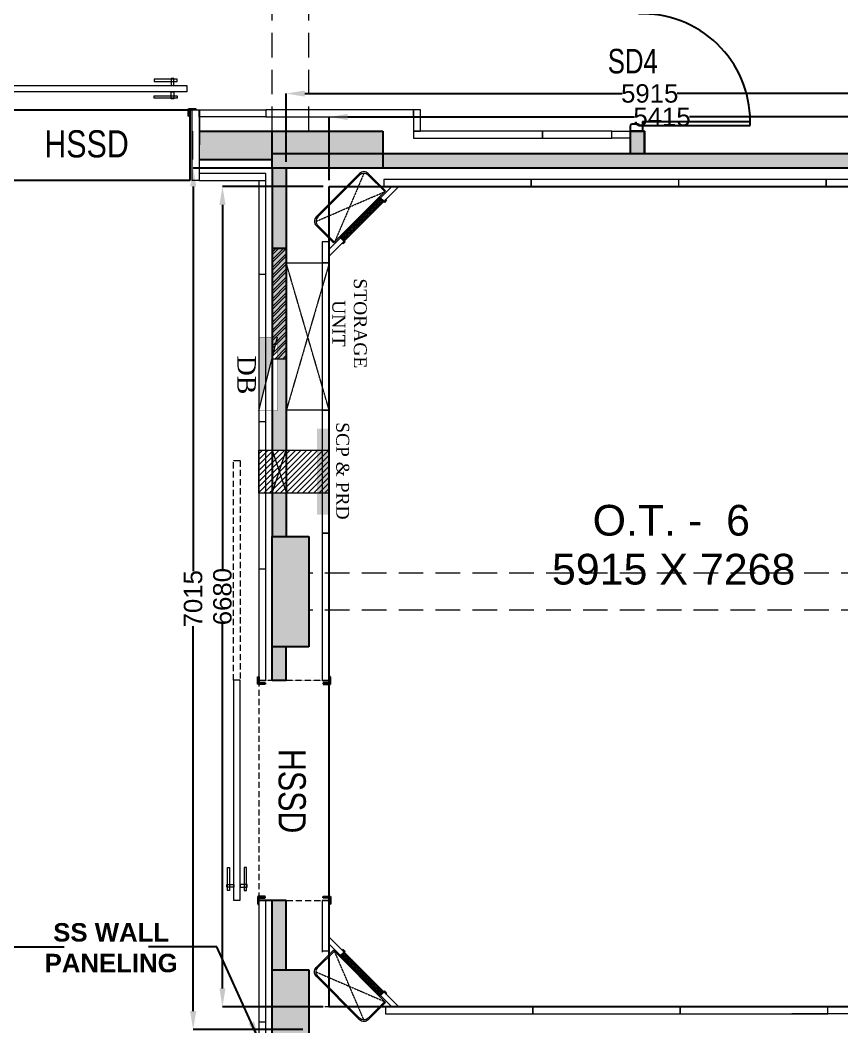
# Model space of a CAD drawing. Extents: x 11034434 to 11724204, y -4674497 to -3911811.
# Drawn here: x 11319720 to 11326407, y -4626305 to -4618108 of the extents above; entities that cross this region are included whole.
import ezdxf

# ---------------------------------------------------------------- set-up
doc = ezdxf.new("R2010")
doc.units = 0
doc.header["$MEASUREMENT"] = 0
doc.header["$PDMODE"] = 35
for name, pattern in [('CENTER', [0]), ('DASHED', [0.75, 0.5, -0.25]), ('DASHED2', [0.375, 0.25, -0.125]), ('HIDDEN', [0.375, 0.25, -0.125]), ('HIDDEN2', [0.1875, 0.125, -0.0625])]:
    doc.linetypes.add(name, pattern=pattern)
doc.layers.get('0').update_dxf_attribs({"color": 251, "linetype": 'CONTINUOUS'})
doc.layers.get('Defpoints').update_dxf_attribs({"color": 251, "linetype": 'CONTINUOUS'})
for name, color, linetype in [('BEAM', 251, 'CONTINUOUS'), ('BLOCK', 251, 'CONTINUOUS'), ('dim ref', 251, 'CONTINUOUS'), ('HATCH', 251, 'CONTINUOUS'), ('HS', 251, 'CONTINUOUS'), ('OT WALL', 252, 'CONTINUOUS'), ('OT WRITING BOARD', 7, 'CONTINUOUS'), ('PRD', 251, 'CONTINUOUS'), ('RD', 3, 'CONTINUOUS'), ('SECTION', 251, 'CONTINUOUS'), ('STORAGE UNIT', 7, 'CONTINUOUS'), ('Wall', 251, 'CONTINUOUS')]:
    doc.layers.add(name, color=color, linetype=linetype)
for name, color, linetype, lineweight in [('MEDI O2', 3, 'CONTINUOUS', 25), ('OT TEXT', 251, 'CONTINUOUS', 5), ('VENT', 251, 'DASHED', 0), ('WALL PANEL', 7, 'CONTINUOUS', 15)]:
    doc.layers.add(name, color=color, linetype=linetype, lineweight=lineweight)
doc.styles.add('0_RM-NM', font='arial.ttf')
doc.styles.add('ARIAL', font='arial.ttf', dxfattribs={"width": 0.75})
doc.styles.add('Arial_3', font='arial.ttf', dxfattribs={"width": 0.8, "height": 245.883234})
doc.styles.get("Standard").update_dxf_attribs({"font": 'arial.ttf'})
doc.styles.add('style3', font='arialbd.ttf')
doc.dimstyles.new('Scale 50', dxfattribs={"dimscale": 0, "dimtxt": 150, "dimasz": 150, "dimexe": 0, "dimexo": 50, "dimgap": 0, "dimtad": 0, "dimtoh": 1, "dimdec": 0, "dimzin": 0, "dimdsep": 46, "dimtxsty": '0_RM-NM', "dimcen": 0, "dimdle": 100, "dimclrd": 204, "dimclre": 212, "dimclrt": 224, "dimadec": 0, "dimazin": 0, "dimtfac": 1, "dimtdec": 0, "dimtofl": 0, "dimtmove": 1, "dimatfit": 3, "dimfxl": 1, "dimtolj": 1, "dimtzin": 0, "dimlwe": -1, "dimarcsym": 0})

# ---------------------------------------------------------------- blocks, each defined once
blk = doc.blocks.new('A$C2EC22F09')
at = {"lineweight": 15, "ltscale": 5}
h = blk.add_hatch(color=251, dxfattribs=at)
h.dxf.hatch_style = 1
h.paths.add_polyline_path([(150, 300), (0, 300), (0, -300)])
at = {"color": 7, "lineweight": 15, "ltscale": 5}
blk.add_line((0, -300), (150, 300), dxfattribs=at)
at = {"color": 7, "lineweight": 15, "ltscale": 5, "const_width": 2.42}
blk.add_lwpolyline([(0, -300), (0, 300), (150, 300), (150, -300), (0, -300)], dxfattribs=at)
at = {"layer": 'OT TEXT', "color": 117, "lineweight": 5, "insert": (-100.4, -9), "char_height": 150, "attachment_point": 5, "rotation": 270}
blk.add_mtext('{\\fTimes New Roman|b0|i0|c0|p18;\\C5;DB}', dxfattribs=at)
blk = doc.blocks.new('A$C4C3A21FC')
at = {"color": 177, "ltscale": 15, "true_color": 0x293189}
for p, q in [((0, 0), (0, 60)), ((0, 60), (60, 60)), ((60, 50), (10, 50)), ((10, 50), (10, 0)), ((60, 60), (60, 50)), ((10, 0), (0, 0))]:
    blk.add_line(p, q, dxfattribs=at)
blk = doc.blocks.new('A$C746E60D0')
at = {"lineweight": 15, "ltscale": 200}
h = blk.add_hatch(dxfattribs=at)
h.set_pattern_fill('ANSI37', color=251, scale=100, angle=540, style=0)
h.set_pattern_definition([(225, (40761.635, 430672.29), (8.83883476, -8.83883476), []), (315, (40761.635, 430672.29), (8.83883476, 8.83883476), [])])
h.paths.add_polyline_path([(0, 225.2), (-50, 225.2), (-50, -224.8), (0, -224.8)])
at = {"layer": 'RD', "color": 123, "lineweight": 15}
for p, q in [((-50, -299.6), (-50, 300.1)), ((10, 250.2), (0, 250.2)), ((0, 245.2), (0, 250.2)), ((10, 250.2), (10, 225.2)), ((5, 230.2), (-50, 230.2)), ((10, 225.2), (-50, 225.2)), ((5, 245.2), (0, 245.2)), ((0, -225.2), (0, 225.2)), ((5, 245.2), (5, 230.2)), ((10, -225.2), (-50, -225.2)), ((5, -230.2), (-50, -230.2)), ((5, -245.2), (0, -245.2)), ((0, -250.2), (0, -245.2)), ((5, -245.2), (5, -230.2)), ((10, -250.2), (10, -225.2)), ((10, -250.2), (0, -250.2))]:
    blk.add_line(p, q, dxfattribs=at)
for points in [[(-50, 300.1), (-250, 300.1, 0.414214), (-300, 250.1), (-300, -249.6, 0.414214), (-250, -299.6), (-50, -299.6)], [(-50, 290.1), (-240, 290.1, 0.414214), (-290, 240.1), (-290, -239.6, 0.414214), (-240, -289.6), (-50, -289.6)]]:
    blk.add_lwpolyline(points, format="xyb", dxfattribs=at)
at = {"layer": 'VENT', "linetype": 'DASHED2', "lineweight": 15}
for p, q in [((-275.4, -275), (-50, 290.1)), ((-275.4, 275.4), (-50, -289.6))]:
    blk.add_line(p, q, dxfattribs=at)
blk = doc.blocks.new('A$C42650223')
at = {"layer": 'WALL PANEL', "color": 150, "lineweight": 15}
blk.add_lwpolyline([(282.8, 226.2), (282.8, 282.8), (-282.8, -282.8), (-226.2, -282.8), (282.8, 226.2)], dxfattribs=at)
at = {"layer": 'OT WALL', "xscale": 0.9998750156232056, "yscale": 0.9998750156232056, "zscale": 0.9998750156232056, "rotation": 134.9999999999999}
blk.add_blockref('A$C746E60D0', (0, 0), dxfattribs=at)
blk = doc.blocks.new('A$C067107AD')
at = {"color": 21, "linetype": 'DASHED', "lineweight": 20, "ltscale": 100}
blk.add_lwpolyline([(-1790.9, -53.8), (-1790.9, 0), (-3579.8, 0), (-3579.8, -53.8)], close=True, dxfattribs=at)
at = {"color": 14, "lineweight": 20}
blk.add_lwpolyline([(0, -53.8), (-1790.9, -53.8), (-1790.9, 0), (0, 0), (0, -53.8)], dxfattribs=at)
for points in [[(-79.4, 50.9), (-267.4, 50.9), (-267.4, 32.2), (-79.4, 32.2)], [(-106.1, 56.2), (-127.4, 56.2), (-127.4, -1.1), (-106.1, -1.1)], [(-106.1, -109.9), (-127.4, -109.9), (-127.4, -52.7), (-106.1, -52.7)], [(-79.4, -104.6), (-267.4, -104.6), (-267.4, -86), (-79.4, -86)]]:
    blk.add_lwpolyline(points, close=True, dxfattribs=at)
blk = doc.blocks.new('A$C20405F23')
at = {"layer": 'STORAGE UNIT', "color": 252, "linetype": 'HIDDEN2', "lineweight": 15, "ltscale": 10}
for p, q in [((1200, 350), (0, 0)), ((0, 350), (1200, 0))]:
    blk.add_line(p, q, dxfattribs=at)
at = {"layer": 'STORAGE UNIT', "color": 0, "lineweight": 15, "ltscale": 30}
blk.add_lwpolyline([(0, 350), (1200, 350), (1200, 0), (0, 0)], close=True, dxfattribs=at)
blk = doc.blocks.new('*D287')
at = {"color": 212, "ltscale": 500, "transparency": 16777216}
for p, q in [((11322185.9, -4619462), (11321366.8, -4619462)), ((11322185.9, -4626142), (11321366.8, -4626142))]:
    blk.add_line(p, q, dxfattribs=at)
at = {"color": 204, "lineweight": -2, "ltscale": 500, "transparency": 16777216}
for p, q in [((11321366.8, -4619612), (11321366.8, -4622577.8)), ((11321366.8, -4625992), (11321366.8, -4623026.1))]:
    blk.add_line(p, q, dxfattribs=at)
at = {"color": 204, "linetype": 'CENTER', "transparency": 16777216}
for points in [[(11321391.8, -4619612), (11321341.8, -4619612), (11321366.8, -4619462)], [(11321341.8, -4625992), (11321391.8, -4625992), (11321366.8, -4626142)]]:
    blk.add_solid(points, dxfattribs=at)
at = {"layer": 'Defpoints', "color": 0, "linetype": 'CENTER', "transparency": 16777216}
for p in [(11321366.8, -4619462), (11322235.9, -4619462), (11322235.9, -4626142)]:
    blk.add_point(p, dxfattribs=at)
at = {"color": 224, "linetype": 'CENTER', "ltscale": 500, "transparency": 16777216, "insert": (11321366.8, -4622802), "char_height": 150, "attachment_point": 5, "rotation": 90, "style": '0_RM-NM'}
blk.add_mtext('\\A1;6680', dxfattribs=at)
blk = doc.blocks.new('*D288')
at = {"color": 212, "ltscale": 500, "transparency": 16777216}
for p, q in [((11322120.1, -4619312), (11321128.1, -4619312)), ((11322020.7, -4626327), (11321128.1, -4626327))]:
    blk.add_line(p, q, dxfattribs=at)
at = {"color": 204, "lineweight": -2, "ltscale": 500, "transparency": 16777216}
for p, q in [((11321128.1, -4619462), (11321128.1, -4622595.5)), ((11321128.1, -4626177), (11321128.1, -4623043.4))]:
    blk.add_line(p, q, dxfattribs=at)
at = {"color": 204, "linetype": 'CENTER', "transparency": 16777216}
for points in [[(11321153.1, -4619462), (11321103.1, -4619462), (11321128.1, -4619312)], [(11321103.1, -4626177), (11321153.1, -4626177), (11321128.1, -4626327)]]:
    blk.add_solid(points, dxfattribs=at)
at = {"layer": 'Defpoints', "color": 0, "linetype": 'CENTER', "transparency": 16777216}
for p in [(11321128.1, -4619312), (11322170.1, -4619312), (11322070.7, -4626327)]:
    blk.add_point(p, dxfattribs=at)
at = {"color": 224, "linetype": 'CENTER', "ltscale": 500, "transparency": 16777216, "insert": (11321128.1, -4622819.5), "char_height": 150, "attachment_point": 5, "rotation": 90, "style": '0_RM-NM'}
blk.add_mtext('\\A1;7015', dxfattribs=at)
blk = doc.blocks.new('*D289')
at = {"color": 212, "ltscale": 500, "transparency": 16777216}
for p, q in [((11322235.9, -4619412), (11322235.9, -4618896.6)), ((11327650.7, -4619412), (11327650.7, -4618896.6))]:
    blk.add_line(p, q, dxfattribs=at)
at = {"color": 204, "lineweight": -2, "ltscale": 500, "transparency": 16777216}
for p, q in [((11322385.9, -4618896.6), (11324718.7, -4618896.6)), ((11327500.7, -4618896.6), (11325167.8, -4618896.6))]:
    blk.add_line(p, q, dxfattribs=at)
at = {"color": 204, "linetype": 'CENTER', "transparency": 16777216}
for points in [[(11322385.9, -4618871.6), (11322385.9, -4618921.6), (11322235.9, -4618896.6)], [(11327500.7, -4618921.6), (11327500.7, -4618871.6), (11327650.7, -4618896.6)]]:
    blk.add_solid(points, dxfattribs=at)
at = {"layer": 'Defpoints', "color": 0, "linetype": 'CENTER', "transparency": 16777216}
for p in [(11327650.7, -4618896.6), (11322235.9, -4619462), (11327650.7, -4619462)]:
    blk.add_point(p, dxfattribs=at)
at = {"color": 224, "linetype": 'CENTER', "ltscale": 500, "transparency": 16777216, "insert": (11324943.3, -4618896.6), "char_height": 150, "attachment_point": 5, "style": '0_RM-NM'}
blk.add_mtext('\\A1;5415', dxfattribs=at)
blk = doc.blocks.new('*D290')
at = {"color": 212, "ltscale": 500, "transparency": 16777216}
for p, q in [((11321885.7, -4619262), (11321885.7, -4618705.6)), ((11327800.7, -4619262), (11327800.7, -4618705.6))]:
    blk.add_line(p, q, dxfattribs=at)
at = {"color": 204, "lineweight": -2, "ltscale": 500, "transparency": 16777216}
for p, q in [((11322035.7, -4618705.6), (11324618.6, -4618705.6)), ((11327650.7, -4618705.6), (11325067.7, -4618705.6))]:
    blk.add_line(p, q, dxfattribs=at)
at = {"color": 204, "linetype": 'CENTER', "transparency": 16777216}
for points in [[(11322035.7, -4618680.6), (11322035.7, -4618730.6), (11321885.7, -4618705.6)], [(11327650.7, -4618730.6), (11327650.7, -4618680.6), (11327800.7, -4618705.6)]]:
    blk.add_solid(points, dxfattribs=at)
at = {"layer": 'Defpoints', "color": 0, "linetype": 'CENTER', "transparency": 16777216}
for p in [(11327800.7, -4618705.6), (11321885.7, -4619312), (11327800.7, -4619312)]:
    blk.add_point(p, dxfattribs=at)
at = {"color": 224, "linetype": 'CENTER', "ltscale": 500, "transparency": 16777216, "insert": (11324843.2, -4618705.6), "char_height": 150, "attachment_point": 5, "style": '0_RM-NM'}
blk.add_mtext('\\A1;5915', dxfattribs=at)

msp = doc.modelspace()

# ---------------------------------------------------------------- hatches: boundary and pattern name
at = {"lineweight": 15, "ltscale": 10}
h = msp.add_hatch(dxfattribs=at)
h.set_pattern_fill('ANSI31', color=1, scale=10.000353, angle=360)
h.set_pattern_definition([(45, (11811652.216, -4312295.273), (-22.451432, 22.451432), [])])
h.paths.add_polyline_path([(11321663.5, -4621959.9), (11321663.5, -4621609.9), (11322236, -4621609.9), (11322236, -4621959.9)])
at = {"ltscale": 500}
for points in [[(11321885.7, -4623212), (11321770.7, -4623212), (11321770.7, -4623485), (11321885.7, -4623485)], [(11321885.7, -4625277), (11321770.7, -4625277), (11321770.7, -4625842), (11321885.7, -4625842)]]:
    msp.add_hatch(color=256, dxfattribs=at).paths.add_polyline_path(points)
at = {"layer": 'HATCH', "ltscale": 500}
h = msp.add_hatch(color=251, dxfattribs=at)
h.dxf.hatch_style = 1
h.paths.add_polyline_path([(11284390.7, -4648802), (11284690.7, -4648802), (11284690.7, -4649702), (11284390.7, -4649702)])
h.paths.add_polyline_path([(11327800.7, -4652667), (11328700.7, -4652667), (11328700.7, -4652967), (11327800.7, -4652967)])
h.paths.add_polyline_path([(11302215.7, -4658732), (11302515.7, -4658732), (11302515.7, -4659632), (11302215.7, -4659632)])
h.paths.add_polyline_path([(11324600.7, -4658732), (11325200.7, -4658732), (11325200.7, -4659032), (11324600.7, -4659032)])
h.paths.add_polyline_path([(11280960.7, -4640612), (11281710.7, -4640612), (11281710.7, -4640912), (11280960.7, -4640912)])
h.paths.add_polyline_path([(11280960.7, -4644142), (11281860.7, -4644142), (11281860.7, -4644442), (11280960.7, -4644442)])
h.paths.add_polyline_path([(11317942.4, -4658632), (11318770.7, -4658632), (11318770.7, -4658932), (11317942.4, -4658932)])
h.paths.add_polyline_path([(11294185.7, -4658032), (11294485.7, -4658032), (11294485.7, -4658932), (11294185.7, -4658932)])
h.paths.add_polyline_path([(11288015.7, -4658182), (11288315.7, -4658182), (11288315.7, -4658932), (11288015.7, -4658932)])
h.paths.add_polyline_path([(11287690.7, -4658957), (11287990.7, -4658957), (11287990.7, -4659707), (11287690.7, -4659707)])
h.paths.add_polyline_path([(11280960.7, -4629742), (11281710.7, -4629742), (11281710.7, -4630042), (11280960.7, -4630042)])
h.paths.add_polyline_path([(11327800.7, -4629742), (11328700.7, -4629742), (11328700.7, -4630042), (11327800.7, -4630042)])
h.paths.add_polyline_path([(11280860.7, -4648802), (11281160.7, -4648802), (11281160.7, -4649702), (11280860.7, -4649702)])
h.paths.add_polyline_path([(11287690.7, -4658182), (11287990.7, -4658182), (11287990.7, -4658932), (11287690.7, -4658932)])
h.paths.add_polyline_path([(11327700.7, -4616012), (11328000.7, -4616012), (11328000.7, -4615033.7), (11327700.7, -4615033.7)])
h.paths.add_polyline_path([(11280960.7, -4637012), (11281710.7, -4637012), (11281710.7, -4637312), (11280960.7, -4637312)])
h.paths.add_polyline_path([(11309415.7, -4658732), (11309715.7, -4658732), (11309715.7, -4659632), (11309415.7, -4659632)])
h.paths.add_polyline_path([(11327800.7, -4609782), (11328700.7, -4609782), (11328700.7, -4610082), (11327800.7, -4610082)])
h.paths.add_polyline_path([(11327800.7, -4626142), (11328700.7, -4626142), (11328700.7, -4626442), (11327800.7, -4626442)])
h.paths.add_polyline_path([(11280960.7, -4633412), (11281710.7, -4633412), (11281710.7, -4633712), (11280960.7, -4633712)])
h.paths.add_polyline_path([(11313015.7, -4652702), (11313315.7, -4652702), (11313315.7, -4653602), (11313015.7, -4653602)])
h.paths.add_polyline_path([(11327800.7, -4633412), (11328700.7, -4633412), (11328700.7, -4633712), (11327800.7, -4633712)])
h.paths.add_polyline_path([(11286005.7, -4619012), (11286305.7, -4619012), (11286305.7, -4619612), (11286005.7, -4619612)])
h.paths.add_polyline_path([(11280960.7, -4619012), (11281860.7, -4619012), (11281860.7, -4619312), (11280960.7, -4619312)])
h.paths.add_polyline_path([(11327800.7, -4619012), (11328600.7, -4619012), (11328600.7, -4619312), (11327800.7, -4619312)])
h.paths.add_polyline_path([(11324600.7, -4647742), (11325299.6, -4647742), (11325299.6, -4648042), (11324600.7, -4648042)])
h.paths.add_polyline_path([(11321770.7, -4658632), (11322598.9, -4658632), (11322598.9, -4658932), (11321770.7, -4658932)])
h.paths.add_polyline_path([(11327800.7, -4640612), (11328700.7, -4640612), (11328700.7, -4640912), (11327800.7, -4640912)])
h.paths.add_polyline_path([(11286005.7, -4615412), (11286305.7, -4615412), (11286305.7, -4616012), (11286005.7, -4616012)])
h.paths.add_polyline_path([(11286330.7, -4615412), (11286630.7, -4615412), (11286630.7, -4616012), (11286330.7, -4616012)])
h.paths.add_polyline_path([(11282340.7, -4615112), (11282640.7, -4615112), (11282640.7, -4616012), (11282340.7, -4616012)])
h.paths.add_polyline_path([(11327800.7, -4658632), (11328700.7, -4658632), (11328700.7, -4658932), (11327800.7, -4658932)])
h.paths.add_polyline_path([(11300450.7, -4607482), (11300750.7, -4607482), (11300750.7, -4608382), (11300450.7, -4608382)])
h.paths.add_polyline_path([(11306480.7, -4607482), (11306780.7, -4607482), (11306780.7, -4608382), (11306480.7, -4608382)])
h.paths.add_polyline_path([(11284390.7, -4658182), (11284690.7, -4658182), (11284690.7, -4658932), (11284390.7, -4658932)])
h.paths.add_polyline_path([(11286330.7, -4619012), (11286630.7, -4619012), (11286630.7, -4619612), (11286330.7, -4619612)])
h.paths.add_polyline_path([(11297150.7, -4607482), (11297450.7, -4607482), (11297450.7, -4608382), (11297150.7, -4608382)])
h.paths.add_polyline_path([(11282340.7, -4609232), (11282640.7, -4609232), (11282640.7, -4609982), (11282340.7, -4609982)])
h.paths.add_polyline_path([(11286005.7, -4622612), (11286305.7, -4622612), (11286305.7, -4623212), (11286005.7, -4623212)])
h.paths.add_polyline_path([(11286330.7, -4623212), (11286630.7, -4623212), (11286630.7, -4622612), (11286330.7, -4622612)])
h.paths.add_polyline_path([(11284390.7, -4643692), (11284690.7, -4643692), (11284690.7, -4644442), (11284390.7, -4644442)])
h.paths.add_polyline_path([(11286005.7, -4609232), (11286305.7, -4609232), (11286305.7, -4609982), (11286005.7, -4609982)])
h.paths.add_polyline_path([(11283940.7, -4658957), (11284690.7, -4658957), (11284690.7, -4659257), (11283940.7, -4659257)])
h.paths.add_polyline_path([(11313015.7, -4658732), (11313315.7, -4658732), (11313315.7, -4659632), (11313015.7, -4659632)])
h.paths.add_polyline_path([(11284390.7, -4652702), (11284690.7, -4652702), (11284690.7, -4653452), (11284390.7, -4653452)])
h.paths.add_polyline_path([(11305815.7, -4658732), (11306115.7, -4658732), (11306115.7, -4659632), (11305815.7, -4659632)])
h.paths.add_polyline_path([(11327800.7, -4622612), (11328700.7, -4622612), (11328700.7, -4622912), (11327800.7, -4622912)])
h.paths.add_polyline_path([(11280960.7, -4626142), (11281710.7, -4626142), (11281710.7, -4626442), (11280960.7, -4626442)])
h.paths.add_polyline_path([(11321770.7, -4658957), (11322370.7, -4658957), (11322370.7, -4659257), (11321770.7, -4659257)])
h.paths.add_polyline_path([(11280685.7, -4658957), (11281435.7, -4658957), (11281435.7, -4659257), (11280685.7, -4659257)])
h.paths.add_polyline_path([(11318170.7, -4658957), (11318770.7, -4658957), (11318770.7, -4659257), (11318170.7, -4659257)])
h.paths.add_polyline_path([(11281860.7, -4622612), (11280960.7, -4622612), (11280960.7, -4622912), (11281860.7, -4622912)])
h.paths.add_polyline_path([(11294185.7, -4652702), (11294485.7, -4652702), (11294485.7, -4653602), (11294185.7, -4653602)])
h.paths.add_polyline_path([(11298615.7, -4658732), (11298915.7, -4658732), (11298915.7, -4659632), (11298615.7, -4659632)])
h.paths.add_polyline_path([(11318470.7, -4652702), (11318770.7, -4652702), (11318770.7, -4653602), (11318470.7, -4653602)])
h.paths.add_polyline_path([(11327800.7, -4644142), (11328700.7, -4644142), (11328700.7, -4644442), (11327800.7, -4644442)])
h.paths.add_polyline_path([(11327800.7, -4649402), (11328778.9, -4649402), (11328778.9, -4649702), (11327800.7, -4649702)])
h.paths.add_polyline_path([(11288760.7, -4609082), (11289060.7, -4609082), (11289060.7, -4609982), (11288760.7, -4609982)])
edge = h.paths.add_edge_path()
edge.add_line((11309265.7, -4609082), (11309265.7, -4609982))
edge.add_line((11321770.7, -4649702), (11322748.9, -4649702))
edge.add_line((11287690.7, -4643692), (11287690.7, -4644442))
edge.add_line((11309565.7, -4616012), (11309565.7, -4615112))
edge.add_line((11287990.7, -4653452), (11287990.7, -4652702))
edge.add_line((11288015.7, -4652702), (11288015.7, -4653452))
h.paths.add_polyline_path([(11306480.7, -4649402), (11307380.7, -4649402), (11307380.7, -4649702), (11306480.7, -4649702)], flags=17)
h.paths.add_polyline_path([(11291120.7, -4648802), (11291420.7, -4648802), (11291420.7, -4649702), (11291120.7, -4649702)], flags=17)
h.paths.add_polyline_path([(11288015.7, -4648952), (11288315.7, -4648952), (11288315.7, -4649702), (11288015.7, -4649702)], flags=17)
h.paths.add_polyline_path([(11288015.7, -4652702), (11288315.7, -4652702), (11288315.7, -4653452), (11288015.7, -4653452)], flags=17)
h.paths.add_polyline_path([(11296472.4, -4649402), (11297450.7, -4649402), (11297450.7, -4649702), (11296472.4, -4649702)], flags=17)
h.paths.add_polyline_path([(11298276.5, -4652702), (11299254.8, -4652702), (11299254.8, -4653002), (11298276.5, -4653002)], flags=17)
h.paths.add_polyline_path([(11311840.7, -4649402), (11312740.7, -4649402), (11312740.7, -4649702), (11311840.7, -4649702)], flags=17)
h.paths.add_polyline_path([(11300450.7, -4649402), (11301428.9, -4649402), (11301428.9, -4649702), (11300450.7, -4649702)], flags=17)
h.paths.add_polyline_path([(11317870.7, -4649402), (11318770.7, -4649402), (11318770.7, -4649702), (11317870.7, -4649702)], flags=17)
h.paths.add_polyline_path([(11287690.7, -4648952), (11287990.7, -4648952), (11287990.7, -4649702), (11287690.7, -4649702)], flags=17)
h.paths.add_polyline_path([(11287690.7, -4652702), (11287990.7, -4652702), (11287990.7, -4653452), (11287690.7, -4653452)], flags=17)
h.paths.add_polyline_path([(11311840.7, -4622612), (11312740.7, -4622612), (11312740.7, -4622912), (11311840.7, -4622912)], flags=17)
h.paths.add_polyline_path([(11306480.7, -4615412), (11306780.7, -4615412), (11306780.7, -4616012), (11306480.7, -4616012)], flags=16)
h.paths.add_polyline_path([(11306480.7, -4629742), (11307380.7, -4629742), (11307380.7, -4630042), (11306480.7, -4630042)], flags=17)
h.paths.add_polyline_path([(11303250.7, -4613552), (11303850.7, -4613552), (11303850.7, -4613852), (11303250.7, -4613852)], flags=17)
h.paths.add_polyline_path([(11303250.7, -4615712), (11303850.7, -4615712), (11303850.7, -4616012), (11303250.7, -4616012)], flags=16)
h.paths.add_polyline_path([(11311840.7, -4644142), (11312740.7, -4644142), (11312740.7, -4644442), (11311840.7, -4644442)], flags=17)
h.paths.add_polyline_path([(11287690.7, -4643692), (11287990.7, -4643692), (11287990.7, -4644442), (11287690.7, -4644442)], flags=17)
h.paths.add_polyline_path([(11297450.7, -4633712), (11296550.7, -4633712), (11296550.7, -4633412), (11297450.7, -4633412)], flags=17)
h.paths.add_polyline_path([(11290520.7, -4640612), (11291420.7, -4640612), (11291420.7, -4640912), (11290520.7, -4640912)], flags=17)
h.paths.add_polyline_path([(11297150.7, -4643842), (11297450.7, -4643842), (11297450.7, -4644742), (11297150.7, -4644742)], flags=17)
h.paths.add_polyline_path([(11290520.7, -4644142), (11291420.7, -4644142), (11291420.7, -4644442), (11290520.7, -4644442)], flags=17)
h.paths.add_polyline_path([(11306480.7, -4640612), (11307380.7, -4640612), (11307380.7, -4640912), (11306480.7, -4640912)], flags=17)
h.paths.add_polyline_path([(11288015.7, -4643692), (11288315.7, -4643692), (11288315.7, -4644442), (11288015.7, -4644442)], flags=17)
h.paths.add_polyline_path([(11290520.7, -4637012), (11291420.7, -4637012), (11291420.7, -4637312), (11290520.7, -4637312)], flags=17)
h.paths.add_polyline_path([(11311840.7, -4626142), (11312740.7, -4626142), (11312740.7, -4626442), (11311840.7, -4626442)], flags=17)
h.paths.add_polyline_path([(11311840.7, -4637012), (11312740.7, -4637012), (11312740.7, -4637312), (11311840.7, -4637312)], flags=17)
h.paths.add_polyline_path([(11311840.7, -4633412), (11312740.7, -4633412), (11312740.7, -4633712), (11311840.7, -4633712)], flags=17)
h.paths.add_polyline_path([(11315340.7, -4647742), (11315940.7, -4647742), (11315940.7, -4648042), (11315340.7, -4648042)], flags=17)
h.paths.add_polyline_path([(11321770.7, -4629742), (11322670.7, -4629742), (11322670.7, -4630042), (11321770.7, -4630042)], flags=17)
h.paths.add_polyline_path([(11317870.7, -4629742), (11318770.7, -4629742), (11318770.7, -4630042), (11317870.7, -4630042)], flags=17)
h.paths.add_polyline_path([(11300450.7, -4636712), (11300750.7, -4636712), (11300750.7, -4637612), (11300450.7, -4637612)], flags=17)
h.paths.add_polyline_path([(11306480.7, -4637012), (11307380.7, -4637012), (11307380.7, -4637312), (11306480.7, -4637312)], flags=17)
h.paths.add_polyline_path([(11321770.7, -4649402), (11322748.9, -4649402), (11322748.9, -4649702), (11321770.7, -4649702)], flags=17)
h.paths.add_polyline_path([(11297150.7, -4636712), (11297450.7, -4636712), (11297450.7, -4637612), (11297150.7, -4637612)], flags=17)
h.paths.add_polyline_path([(11318470.7, -4636712), (11318770.7, -4636712), (11318770.7, -4637612), (11318470.7, -4637612)], flags=17)
h.paths.add_polyline_path([(11300450.7, -4629742), (11301350.7, -4629742), (11301350.7, -4630042), (11300450.7, -4630042)], flags=17)
h.paths.add_polyline_path([(11313568.2, -4615712), (11314468.2, -4615712), (11314468.2, -4616012), (11313568.2, -4616012)], flags=17)
h.paths.add_polyline_path([(11317870.7, -4615712), (11318770.7, -4615712), (11318770.7, -4616012), (11317870.7, -4616012)], flags=17)
h.paths.add_polyline_path([(11321770.7, -4615712), (11322670.7, -4615712), (11322670.7, -4616012), (11321770.7, -4616012)], flags=17)
h.paths.add_polyline_path([(11306480.7, -4633412), (11307380.7, -4633412), (11307380.7, -4633712), (11306480.7, -4633712)], flags=17)
h.paths.add_polyline_path([(11300450.7, -4633412), (11301350.7, -4633412), (11301350.7, -4633712), (11300450.7, -4633712)], flags=17)
h.paths.add_polyline_path([(11294020.7, -4647742), (11294620.7, -4647742), (11294620.7, -4648042), (11294020.7, -4648042)], flags=17)
h.paths.add_polyline_path([(11306480.7, -4622612), (11307380.7, -4622612), (11307380.7, -4622912), (11306480.7, -4622912)], flags=17)
h.paths.add_polyline_path([(11290520.7, -4633412), (11291420.7, -4633412), (11291420.7, -4633712), (11290520.7, -4633712)], flags=17)
h.paths.add_polyline_path([(11321770.7, -4633412), (11322670.7, -4633412), (11322670.7, -4633712), (11321770.7, -4633712)], flags=17)
h.paths.add_polyline_path([(11317870.7, -4633412), (11318770.7, -4633412), (11318770.7, -4633712), (11317870.7, -4633712)], flags=17)
h.paths.add_polyline_path([(11321770.7, -4636712), (11322070.7, -4636712), (11322070.7, -4637612), (11321770.7, -4637612)], flags=17)
h.paths.add_polyline_path([(11300450.7, -4640312), (11300750.7, -4640312), (11300750.7, -4641212), (11300450.7, -4641212)], flags=17)
h.paths.add_polyline_path([(11321770.7, -4643842), (11322070.7, -4643842), (11322070.7, -4644742), (11321770.7, -4644742)], flags=17)
h.paths.add_polyline_path([(11306480.7, -4626142), (11307380.7, -4626142), (11307380.7, -4626442), (11306480.7, -4626442)], flags=17)
h.paths.add_polyline_path([(11318470.7, -4625842), (11318770.7, -4625842), (11318770.7, -4626742), (11318470.7, -4626742)], flags=17)
h.paths.add_polyline_path([(11321770.7, -4625842), (11322070.7, -4625842), (11322070.7, -4626742), (11321770.7, -4626742)], flags=17)
h.paths.add_polyline_path([(11296550.7, -4629742), (11297450.7, -4629742), (11297450.7, -4630042), (11296550.7, -4630042)], flags=17)
h.paths.add_polyline_path([(11311645.4, -4629741.8), (11312740.7, -4629742), (11312740.7, -4630042), (11311645.4, -4630041.8)], flags=17)
h.paths.add_polyline_path([(11290520.7, -4629742), (11291420.7, -4629742), (11291420.7, -4630042), (11290520.7, -4630042)], flags=17)
h.paths.add_polyline_path([(11305476.5, -4652702), (11306454.8, -4652702), (11306454.8, -4653002), (11305476.5, -4653002)], flags=17)
h.paths.add_polyline_path([(11297150.7, -4640312), (11297450.7, -4640312), (11297450.7, -4641212), (11297150.7, -4641212)], flags=17)
h.paths.add_polyline_path([(11293005.7, -4609982), (11293305.7, -4609982), (11293305.7, -4609182), (11293005.7, -4609182)], flags=17)
h.paths.add_polyline_path([(11321770.7, -4622312), (11322070.7, -4622312), (11322070.7, -4623212), (11321770.7, -4623212)], flags=17)
h.paths.add_polyline_path([(11297150.7, -4612952), (11297450.7, -4612952), (11297450.7, -4613852), (11297150.7, -4613852)], flags=17)
h.paths.add_polyline_path([(11311840.7, -4619012), (11312740.7, -4619012), (11312740.7, -4619312), (11311840.7, -4619312)], flags=17)
h.paths.add_polyline_path([(11306480.7, -4612952), (11306780.7, -4612952), (11306780.7, -4613852), (11306480.7, -4613852)], flags=17)
h.paths.add_polyline_path([(11293005.7, -4615112), (11293305.7, -4615112), (11293305.7, -4616012), (11293005.7, -4616012)], flags=17)
h.paths.add_polyline_path([(11309265.7, -4615112), (11309565.7, -4615112), (11309565.7, -4616012), (11309265.7, -4616012)], flags=16)
h.paths.add_polyline_path([(11290520.7, -4619012), (11291420.7, -4619012), (11291420.7, -4619312), (11290520.7, -4619312)], flags=17)
h.paths.add_polyline_path([(11300450.7, -4619012), (11301095.7, -4619012), (11301095.7, -4619312), (11300450.7, -4619312)], flags=17)
h.paths.add_polyline_path([(11288760.7, -4615112), (11289060.7, -4615112), (11289060.7, -4616012), (11288760.7, -4616012)], flags=17)
h.paths.add_polyline_path([(11318470.7, -4609082), (11318770.7, -4609082), (11318770.7, -4609982), (11318470.7, -4609982)], flags=17)
h.paths.add_polyline_path([(11297150.7, -4615112), (11297450.7, -4615112), (11297450.7, -4616012), (11297150.7, -4616012)], flags=17)
h.paths.add_polyline_path([(11313868.2, -4609082), (11314168.2, -4609082), (11314168.2, -4609982), (11313868.2, -4609982)], flags=17)
h.paths.add_polyline_path([(11321770.7, -4619012), (11322670.7, -4619012), (11322670.7, -4619312), (11321770.7, -4619312)], flags=17)
h.paths.add_polyline_path([(11297150.7, -4625842), (11297450.7, -4625842), (11297450.7, -4626742), (11297150.7, -4626742)], flags=17)
h.paths.add_polyline_path([(11290520.7, -4622612), (11291420.7, -4622612), (11291420.7, -4622912), (11290520.7, -4622912)], flags=17)
h.paths.add_polyline_path([(11309265.7, -4609082), (11309565.7, -4609082), (11309565.7, -4609982), (11309265.7, -4609982)], flags=17)
h.paths.add_polyline_path([(11317870.7, -4619012), (11318770.7, -4619012), (11318770.7, -4619312), (11317870.7, -4619312)], flags=17)
h.paths.add_polyline_path([(11321770.7, -4609082), (11322070.7, -4609082), (11322070.7, -4609982), (11321770.7, -4609982)], flags=17)
h.paths.add_polyline_path([(11309076.5, -4652702), (11310054.8, -4652702), (11310054.8, -4653002), (11309076.5, -4653002)], flags=17)
h.paths.add_polyline_path([(11306480.7, -4619012), (11307380.7, -4619012), (11307380.7, -4619312), (11306480.7, -4619312)], flags=17)
h.paths.add_polyline_path([(11306480.7, -4644142), (11307380.7, -4644142), (11307380.7, -4644442), (11306480.7, -4644442)], flags=17)
h.paths.add_polyline_path([(11300450.7, -4622312), (11300750.7, -4622312), (11300750.7, -4623212), (11300450.7, -4623212)], flags=17)
h.paths.add_polyline_path([(11311840.7, -4640612), (11312740.7, -4640612), (11312740.7, -4640912), (11311840.7, -4640912)], flags=17)
h.paths.add_polyline_path([(11297150.7, -4623212), (11297450.7, -4623212), (11297450.7, -4622314.4), (11297150.7, -4622314.4)], flags=17)
h.paths.add_polyline_path([(11318470.7, -4640312), (11318770.7, -4640312), (11318770.7, -4641212), (11318470.7, -4641212)], flags=17)
h.paths.add_polyline_path([(11300450.7, -4643842), (11300750.7, -4643842), (11300750.7, -4644742), (11300450.7, -4644742)], flags=17)
h.paths.add_polyline_path([(11321770.7, -4640312), (11322070.7, -4640312), (11322070.7, -4641212), (11321770.7, -4641212)], flags=17)
h.paths.add_polyline_path([(11296472.4, -4619012), (11297450.7, -4619012), (11297450.7, -4619312), (11296472.4, -4619312)], flags=17)
h.paths.add_polyline_path([(11318470.7, -4643842), (11318770.7, -4643842), (11318770.7, -4644742), (11318470.7, -4644742)], flags=17)
h.paths.add_polyline_path([(11300450.7, -4625842), (11300750.7, -4625842), (11300750.7, -4626742), (11300450.7, -4626742)], flags=17)
h.paths.add_polyline_path([(11290520.7, -4626142), (11291420.7, -4626142), (11291420.7, -4626442), (11290520.7, -4626442)], flags=17)
h.paths.add_polyline_path([(11318470.7, -4622312), (11318770.7, -4622312), (11318770.7, -4623212), (11318470.7, -4623212)], flags=17)
h.paths.add_polyline_path([(11322070.7, -4652759.1), (11321770.7, -4652759.1), (11321770.7, -4653680.2), (11322070.7, -4653680.2)])
h = msp.add_hatch(color=256, dxfattribs=at)
h.dxf.hatch_style = 1
h.paths.add_polyline_path([(11318770.7, -4615897), (11321770.7, -4615897), (11321770.7, -4616012), (11318770.7, -4616012)])
h.paths.add_polyline_path([(11324685.3, -4618012), (11324800.3, -4618012), (11324800.7, -4616012), (11324685.7, -4616012)])
h.paths.add_polyline_path([(11324685.7, -4619197), (11324800.7, -4619197), (11324800.7, -4619012), (11324685.7, -4619012)])
h.paths.add_polyline_path([(11324456, -4615897), (11324456, -4616012), (11327700.7, -4616012), (11327700.7, -4615897)])
h.paths.add_polyline_path([(11322670.7, -4615897), (11322670.7, -4616012), (11322956, -4616012), (11322956, -4615897)])
h.paths.add_polyline_path([(11316198.2, -4615897), (11316198.2, -4616012), (11317870.7, -4616012), (11317870.7, -4615897)])
h.paths.add_polyline_path([(11314468.2, -4615897), (11314468.2, -4616012), (11314698.2, -4616012), (11314698.2, -4615897)])
h.paths.add_polyline_path([(11309565.7, -4615897), (11309565.7, -4616012), (11312396, -4616012), (11312396, -4616012), (11312453.2, -4616012), (11312453.2, -4615897)])
h = msp.add_hatch(color=256, dxfattribs=at)
h.dxf.hatch_style = 1
h.paths.add_polyline_path([(11323565.2, -4619197), (11323565.2, -4619312), (11327800.7, -4619312), (11327800.7, -4619197)])
h.paths.add_polyline_path([(11323565.2, -4619312), (11323565.2, -4619197), (11322670.7, -4619197), (11322670.7, -4619312)])
at = {"layer": 'HS', "linetype": 'CENTER', "ltscale": 500}
h = msp.add_hatch(color=256, dxfattribs=at)
h.dxf.hatch_style = 1
h.paths.add_polyline_path([(11319273.9, -4619242), (11319273.9, -4619012), (11318770.7, -4619012), (11318770.7, -4619242)])
h.paths.add_polyline_path([(11321770.7, -4619242), (11321770.7, -4619012), (11321178.9, -4619012), (11321178.6, -4619242)])
at = {"layer": 'HS', "linetype": 'CENTER', "ltscale": 500, "true_color": 0x636466}
h = msp.add_hatch(color=251, dxfattribs=at)
h.dxf.hatch_style = 1
h.paths.add_polyline_path([(11321770.7, -4619967.7), (11321885.7, -4619967.7), (11321885.7, -4619312), (11321770.7, -4619312)])
h.paths.add_polyline_path([(11321885.7, -4619967.7), (11321770.7, -4619967.7), (11321770.7, -4620688.5), (11321813.5, -4620688.5), (11321813.5, -4620867.6), (11321885.7, -4620867.6)])
h.paths.add_polyline_path([(11321813.5, -4621288.6), (11321770.7, -4621288.6), (11321770.7, -4621609.9), (11321771.8, -4621609.9), (11321797.6, -4621609.9), (11321885.7, -4621609.9), (11321885.7, -4620867.6), (11321813.5, -4620867.6)])
h.paths.add_polyline_path([(11321885.7, -4622312), (11321885.7, -4621959.9), (11321797.6, -4621959.9), (11321770.7, -4621959.9), (11321770.7, -4622312), (11321885.7, -4622312)])
at = {"layer": 'HS', "lineweight": 0, "ltscale": 10}
h = msp.add_hatch(dxfattribs=at)
h.set_pattern_fill('ANSI32', color=256, scale=120)
h.set_pattern_definition([(45, (-670.58, -844768.946), (-31.81980515, 31.81980515), []), (45, (-649.366, -844768.946), (-31.81980515, 31.81980515), [])])
h.paths.add_polyline_path([(11321886.3, -4619967.7), (11321771.3, -4619967.7), (11321770.7, -4620867.6), (11321773.5, -4620867.6), (11321773.5, -4620867.4), (11321885.5, -4620867.6), (11321885.7, -4620867.6)])
at = {"layer": 'OT WRITING BOARD', "lineweight": 5, "ltscale": 30}
h = msp.add_hatch(color=256, dxfattribs=at)
h.dxf.hatch_style = 1
h.paths.add_polyline_path([(11322235.6, -4622134.9), (11322135.6, -4622135), (11322135.9, -4621435), (11322235.9, -4621434.9)])

# ---------------------------------------------------------------- linework, layer by layer
at = {"lineweight": 25}
for p, q in [((11324685.7, -4619197), (11324685.7, -4618967)), ((11324685.7, -4618967), (11324688.2, -4618967)), ((11324685.7, -4619012), (11324685.7, -4618967)), ((11324700.7, -4618952), (11324700.7, -4618954.5)), ((11324700.7, -4618952), (11324750.7, -4618952)), ((11324750.7, -4618952), (11324750.7, -4618967)), ((11324750.7, -4618967), (11325660.7, -4618967)), ((11324785.7, -4618932), (11325660.7, -4618932)), ((11324785.7, -4618932), (11324785.7, -4619012)), ((11325660.7, -4618967), (11325660.7, -4618932)), ((11321121.2, -4619012), (11321121.2, -4619242)), ((11324785.7, -4619012), (11324685.7, -4619012)), ((11321178.3, -4619242), (11321770.7, -4619242)), ((11321770.7, -4619312), (11321770.7, -4622312)), ((11321885.7, -4619312), (11321885.7, -4622312)), ((11321770.7, -4623485), (11321770.7, -4623212)), ((11321885.7, -4623485), (11321885.7, -4623212)), ((11321885.7, -4623485), (11321770.7, -4623485)), ((11321770.7, -4625842), (11321770.7, -4625277)), ((11321885.7, -4625277), (11321770.7, -4625277)), ((11321885.7, -4625842), (11321885.7, -4625277))]:
    msp.add_line(p, q, dxfattribs=at)
at = {"lineweight": 25, "ltscale": 500}
for p, q in [((11321770.7, -4619312), (11321770.7, -4619012)), ((11321770.7, -4619012), (11322670.7, -4619012)), ((11321885.7, -4619967.7), (11321770.7, -4619967.7)), ((11321770.7, -4623212), (11321770.7, -4622312)), ((11321770.7, -4622312), (11322070.7, -4622312)), ((11322070.7, -4622312), (11322070.7, -4623212)), ((11322070.7, -4623212), (11321770.7, -4623212)), ((11321770.7, -4626742), (11321770.7, -4625842)), ((11321770.7, -4625842), (11322070.7, -4625842)), ((11322070.7, -4625842), (11322070.7, -4626742))]:
    msp.add_line(p, q, dxfattribs=at)
at = {"color": 3, "linetype": 'CENTER', "ltscale": 500}
msp.add_lwpolyline([(11321100.5, -4619414.5), (11319351.1, -4619414.5), (11319351.5, -4618839.4), (11321100.5, -4618839.4)], close=True, dxfattribs=at)
at = {"color": 114, "lineweight": 5, "ltscale": 15, "true_color": 0x139b48, "const_width": 0.18}
msp.add_lwpolyline([(11321121.2, -4619414.5), (11321120.5, -4618839.4), (11321100.5, -4618839.4), (11321100.8, -4619414.5), (11321121.2, -4619414.5)], dxfattribs=at)
for points in [[(11321663.5, -4623505), (11322235.9, -4623505), (11322235.9, -4623485), (11321663.5, -4623485)], [(11321663.5, -4625255), (11322235.7, -4625255), (11322235.7, -4625275), (11321663.5, -4625275)]]:
    msp.add_lwpolyline(points, close=True, dxfattribs=at)
at = {"color": 1, "linetype": 'DASHED2', "lineweight": 5, "ltscale": 200}
msp.add_lwpolyline([(11321663.5, -4625275), (11322235.9, -4625275), (11322235.9, -4623485), (11321663.5, -4623485)], close=True, dxfattribs=at)
at = {"ltscale": 500}
msp.add_lwpolyline([(11321770.7, -4625275), (11321663.5, -4625275)], dxfattribs=at)
for centre, radius, start, end in [((11324785.7, -4618932), 875, 0, 92.29244), ((11324700.7, -4618967), 12.5, 90, 180)]:
    msp.add_arc(centre, radius, start, end)
at = {"layer": 'BEAM', "linetype": 'HIDDEN', "lineweight": 18, "ltscale": 800}
for p, q in [((11321770.7, -4619012), (11321770.7, -4616012)), ((11322070.7, -4619012), (11322070.7, -4616012)), ((11327800.7, -4622612), (11322070.7, -4622612)), ((11327800.7, -4622912), (11322070.7, -4622912)), ((11327800.7, -4626142), (11322070.7, -4626142))]:
    msp.add_line(p, q, dxfattribs=at)
at = {"layer": 'HATCH', "ltscale": 500}
for p, q in [((11322670.7, -4619012), (11322670.7, -4619312)), ((11324800.7, -4619197), (11324800.7, -4619012)), ((11324800.7, -4619197), (11321770.7, -4619197)), ((11327800.7, -4619197), (11322670.7, -4619197)), ((11322670.7, -4619312), (11321770.7, -4619312)), ((11327800.7, -4619312), (11322670.7, -4619312))]:
    msp.add_line(p, q, dxfattribs=at)
msp.add_lwpolyline([(11324685.7, -4619012), (11324800.7, -4619012), (11324800.7, -4619197), (11324685.7, -4619197)], close=True, dxfattribs=at)
at = {"layer": 'PRD', "lineweight": 15, "ltscale": 500}
msp.add_line((11321885.7, -4620867.6), (11321770.7, -4620867.6), dxfattribs=at)
for points in [[(11321770.7, -4619967.7), (11321886.9, -4619967.7), (11321886.9, -4620867.6), (11321770.7, -4620867.6)], [(11321770.7, -4621959.9), (11321770.7, -4621609.9), (11321885.7, -4621609.9), (11321885.7, -4621959.9)]]:
    msp.add_lwpolyline(points, close=True, dxfattribs=at)
at = {"layer": 'PRD', "color": 1, "lineweight": 15, "ltscale": 500}
msp.add_lwpolyline([(11321663.5, -4621959.9), (11321663.5, -4621609.9), (11322235.9, -4621609.9), (11322235.9, -4621959.9)], close=True, dxfattribs=at)
at = {"layer": 'PRD', "lineweight": 15, "ltscale": 500}
for points in [[(11321771.7, -4621959.9), (11321885.7, -4621609.9)], [(11321771.8, -4621609.9), (11321886.8, -4621959.9)]]:
    msp.add_lwpolyline(points, dxfattribs=at)
at = {"layer": 'SECTION', "ltscale": 500}
msp.add_line((11321178.3, -4619012), (11321770.7, -4619012), dxfattribs=at)
at = {"layer": 'SECTION', "color": 5, "ltscale": 500}
msp.add_lwpolyline([(11322235.9, -4619462), (11327650.7, -4619462), (11327650.7, -4626142), (11322235.9, -4626142)], close=True, dxfattribs=at)
at = {"layer": 'WALL PANEL', "color": 150, "lineweight": 15}
for points in [[(11321121.9, -4618839.5), (11321179.1, -4618839.5), (11321178.3, -4619414.5), (11321121.2, -4619414.5), (11321121.2, -4619012)], [(11321121.2, -4618839.5), (11321178.3, -4618839.5), (11321178.3, -4619414.5), (11321121.2, -4619414.5), (11321121.2, -4618839.5)], [(11321720.7, -4618839.5), (11321720.7, -4618896.6), (11321178.3, -4618896.6), (11321178.3, -4618839.5), (11321720.7, -4618839.5)], [(11321720.7, -4618839.5), (11321720.7, -4618896.6), (11322920.7, -4618896.6), (11322920.7, -4618839.5), (11321720.7, -4618839.5)], [(11322920.7, -4619012), (11322920.7, -4619069.1), (11323970.7, -4619069.1), (11323970.7, -4619012), (11322920.7, -4619012)], [(11323970.7, -4619012), (11323970.7, -4619069.1), (11324535.7, -4619069.1), (11324535.7, -4619012), (11323970.7, -4619012)], [(11324535.7, -4619069.1), (11324535.7, -4619012), (11324685.7, -4619012), (11324685.7, -4619069.1), (11324535.7, -4619069.1)], [(11321720.7, -4619414.1), (11321720.7, -4619357), (11321178.3, -4619357.3), (11321178.3, -4619414.5), (11321721.5, -4619414.5)], [(11321663.6, -4619414.5), (11321663.5, -4620177), (11321720.7, -4620177), (11321720.7, -4619357), (11321663.6, -4619357), (11321663.6, -4619357)], [(11322678.8, -4619404.8), (11322678.8, -4619462), (11323878.9, -4619462), (11323878.9, -4619404.8), (11322678.8, -4619404.8)], [(11323878.8, -4619404.8), (11323878.8, -4619462), (11325078.9, -4619462), (11325078.9, -4619404.8), (11323878.8, -4619404.8)], [(11325078.8, -4619404.8), (11325078.8, -4619462), (11326278.9, -4619462), (11326278.9, -4619404.8), (11325078.8, -4619404.8)], [(11326278.8, -4619404.8), (11326278.8, -4619462), (11327177, -4619462), (11327177, -4619404.8), (11326278.8, -4619404.8)], [(11322178.5, -4620084.9), (11322235.7, -4620084.9), (11322235.7, -4619913.1), (11322178.5, -4619913.1), (11322178.5, -4620084.9)], [(11322178.5, -4621284.9), (11322235.7, -4621284.9), (11322235.7, -4620085.2), (11322178.5, -4620085.2), (11322178.5, -4621284.9)], [(11321663.5, -4620177), (11321663.5, -4623485), (11321720.7, -4623485), (11321720.7, -4620177)], [(11322178.8, -4622284.9), (11322235.9, -4622284.9), (11322235.9, -4621284.9), (11322178.8, -4621284.9), (11322178.8, -4622284.9)], [(11321663.5, -4621377), (11321720.7, -4621377)], [(11322178.8, -4623485), (11322235.9, -4623485), (11322235.9, -4622284.9), (11322178.8, -4622284.9), (11322178.8, -4623485)], [(11321663.5, -4622577), (11321720.7, -4622577)], [(11321720.7, -4626268.2), (11321720.7, -4625275), (11321663.5, -4625275), (11321663.5, -4626268.2)], [(11321720.7, -4626268.2), (11321720.7, -4625277), (11321663.5, -4625277), (11321663.5, -4626268.2)], [(11322178.8, -4625687.3), (11322235.9, -4625687.3), (11322235.9, -4625275), (11322178.8, -4625275), (11322178.8, -4625697)], [(11323892.2, -4626199.3), (11323892.2, -4626142.2), (11322692.1, -4626142.2), (11322692.1, -4626199.3), (11323892.2, -4626199.3)], [(11325092.2, -4626199.3), (11325092.2, -4626142.2), (11323892.1, -4626142.2), (11323892.1, -4626199.3), (11325092.2, -4626199.3)], [(11326292.2, -4626199.3), (11326292.2, -4626142.2), (11325092.1, -4626142.2), (11325092.1, -4626199.3), (11326292.2, -4626199.3)], [(11326292.2, -4626199.3), (11326292.2, -4626142.2), (11327199, -4626142.2), (11327199, -4626199.3), (11325998.9, -4626199.3)]]:
    msp.add_lwpolyline(points, dxfattribs=at)
for points in [[(11322977.9, -4618839.5), (11322920.7, -4618839.5), (11322920.7, -4619012), (11322977.9, -4619012)], [(11321720.7, -4626268.2), (11321663.5, -4626268.2), (11321663.5, -4627459), (11321720.7, -4627459)]]:
    msp.add_lwpolyline(points, close=True, dxfattribs=at)

# ---------------------------------------------------------------- block references
at = {"color": 14, "lineweight": 9, "xscale": 1.00003526228851, "yscale": 1.00003526228851, "zscale": 1.00003526228851}
msp.add_blockref('A$C067107AD', (11321077.8, -4618638.8, 1103.3), dxfattribs=at)
at = {"lineweight": 5, "ltscale": 15, "xscale": 1.00003526228851, "yscale": 1.00003526228851, "zscale": 1.00003526228851}
msp.add_blockref('A$C4C3A21FC', (11321090.5, -4618889.5), dxfattribs=at)
at = {"color": 14, "lineweight": 9, "xscale": -1.00003526228851, "yscale": 1.00003526228851, "zscale": 1.00003526228851, "rotation": 90}
msp.add_blockref('A$C067107AD', (11321457.2, -4625274.4, 1103.3), dxfattribs=at)
at = {"lineweight": 5, "ltscale": 15}
for p, xscale, yscale, zscale, rotation in [((11321713.5, -4623515), 1.000035262288293, 1.000035262288293, 1.000035262288293, 90), ((11322185.7, -4623515), -1.000035262288293, 1.000035262288293, 1.00003526228851, 270), ((11321713.5, -4625245), -1.000035262288293, 1.000035262288293, 1.00003526228851, 90), ((11322185.7, -4625245), 1.00003526228851, 1.00003526228851, 1.00003526228851, 270)]:
    msp.add_blockref('A$C4C3A21FC', p, dxfattribs=dict(at, xscale=xscale, yscale=yscale, zscale=zscale, rotation=rotation))
at = {"layer": 'BLOCK', "color": 3, "lineweight": 0, "ltscale": 500}
msp.add_blockref('A$C2EC22F09', (11321663.5, -4620988.6, 0), dxfattribs=at)
at = {"layer": 'MEDI O2', "yscale": 1.000391653779627, "zscale": 1.000391653779627}
for p, xscale, rotation in [((11322518.2, -4619745.4), 1.000391653779627, 180.1328301131972), ((11322518.2, -4625858.5), -1.000391653779627, 359.8671581523914)]:
    msp.add_blockref('A$C42650223', p, dxfattribs=dict(at, xscale=xscale, rotation=rotation))
at = {"layer": 'Wall', "color": 0, "linetype": 'Continuous', "ltscale": 150, "xscale": 1.00003526228851, "yscale": 1.00003526228851, "zscale": 1.00003526228851, "rotation": 270}
msp.add_blockref('A$C20405F23', (11321885.7, -4620085), dxfattribs=at)

# ---------------------------------------------------------------- texts
at = {"lineweight": 20, "style": 'ARIAL', "width": 0.75}
msp.add_text('SD4', height=200, dxfattribs=at).set_placement((11324502, -4618541.8))
at = {"color": 251, "ltscale": 25, "insert": (11320260.9, -4619004.6, -523.1), "char_height": 221.3, "attachment_point": 2, "line_spacing_factor": 0.938532, "style": 'Arial_3'}
msp.add_mtext('HSSD', dxfattribs=at)
at = {"lineweight": 0, "ltscale": 500, "insert": (11324921.9, -4622055.2), "char_height": 250, "width": 2377.08, "attachment_point": 2}
msp.add_mtext('  O.T. -  6 ', dxfattribs=at)
at = {"linetype": 'CENTER', "ltscale": 500, "insert": (11324047.6, -4622453.5), "char_height": 2.94, "width": 2844, "attachment_point": 1}
msp.add_mtext('{\\H85.041487x;5915 X 7268}', dxfattribs=at)
at = {"color": 251, "ltscale": 25, "insert": (11322044.8, -4624385.8, -523.1), "char_height": 221.3, "attachment_point": 2, "rotation": 270, "line_spacing_factor": 0.938532, "style": 'Arial_3'}
msp.add_mtext('HSSD', dxfattribs=at)
at = {"layer": 'dim ref', "color": 5, "insert": (11320461, -4625460.4), "char_height": 150, "width": 1679.74, "attachment_point": 2, "style": 'style3'}
msp.add_mtext('SS WALL PANELING', dxfattribs=at)
at = {"layer": 'OT TEXT', "color": 117, "lineweight": 15, "char_height": 105.004, "attachment_point": 5, "rotation": 270}
for s, insert, width in [('{\\fTimes New Roman|b0|i0|c0|p18;\\C5;STORAGE UNIT}', (11322399.9, -4620577.1), 871.245), ('{\\fTimes New Roman|b0|i0|c0|p18;\\C5;SCP & PRD }', (11322344.2, -4621778.4, -11321.3), 778.945)]:
    msp.add_mtext(s, dxfattribs=dict(at, insert=insert, width=width))

# ---------------------------------------------------------------- dimensions: what is measured, and where the dimension line sits
at = {"ltscale": 500}
for base, p1, p2, picture, middle in [((11327800.7, -4618705.6), (11321885.7, -4619312), (11327800.7, -4619312), '*D290', (11324843.2, -4618705.6)), ((11327650.7, -4618896.6), (11322235.9, -4619462), (11327650.7, -4619462), '*D289', (11324943.3, -4618896.6))]:
    dim = msp.add_linear_dim(base=base, p1=p1, p2=p2, dimstyle='Scale 50', override={"dimscale": 1}, dxfattribs=at)
    dim.commit()
    dim.dimension.update_dxf_attribs({"geometry": picture, "text_midpoint": middle})
for base, p1, p2, picture, middle in [((11321128.1, -4619312), (11322070.7, -4626327), (11322170.1, -4619312), '*D288', (11321128.1, -4622819.5)), ((11321366.8, -4619462), (11322235.9, -4626142), (11322235.9, -4619462), '*D287', (11321366.8, -4622802))]:
    dim = msp.add_linear_dim(base=base, p1=p1, p2=p2, angle=90, dimstyle='Scale 50', override={"dimscale": 1}, dxfattribs=at)
    dim.commit()
    dim.dimension.update_dxf_attribs({"geometry": picture, "text_midpoint": middle})

# ---------------------------------------------------------------- leaders
at = {"layer": 'dim ref', "color": 5}
for points in [[(11318877.8, -4626416.6), (11319398.2, -4625652.6), (11320077.6, -4625652.6)], [(11321663.5, -4626407.6), (11321321.1, -4625652.6), (11320764.7, -4625652.6)]]:
    msp.add_leader(points, dimstyle='Scale 50', override={"dimscale": 1}, dxfattribs=at)

doc.saveas('drawing.dxf')
